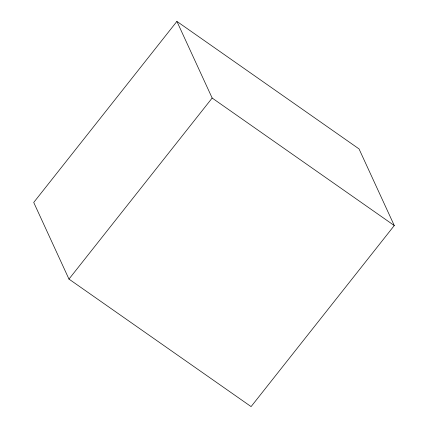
<?xml version="1.0" encoding="UTF-8"?>
<svg xmlns="http://www.w3.org/2000/svg" width="428" height="428" viewBox="0 0 428 428"><rect width="100%" height="100%" fill="white"/><g stroke="black" fill="none" stroke-linecap="round" stroke-linejoin="round"><path stroke-width="0.64" d="M176.908 21.4L33.721 202.449L68.972 279.088L251.092 406.6L394.279 225.551L359.028 148.912L176.908 21.4L212.16 98.039L394.279 225.551M68.972 279.088L212.16 98.039"/></g></svg>
